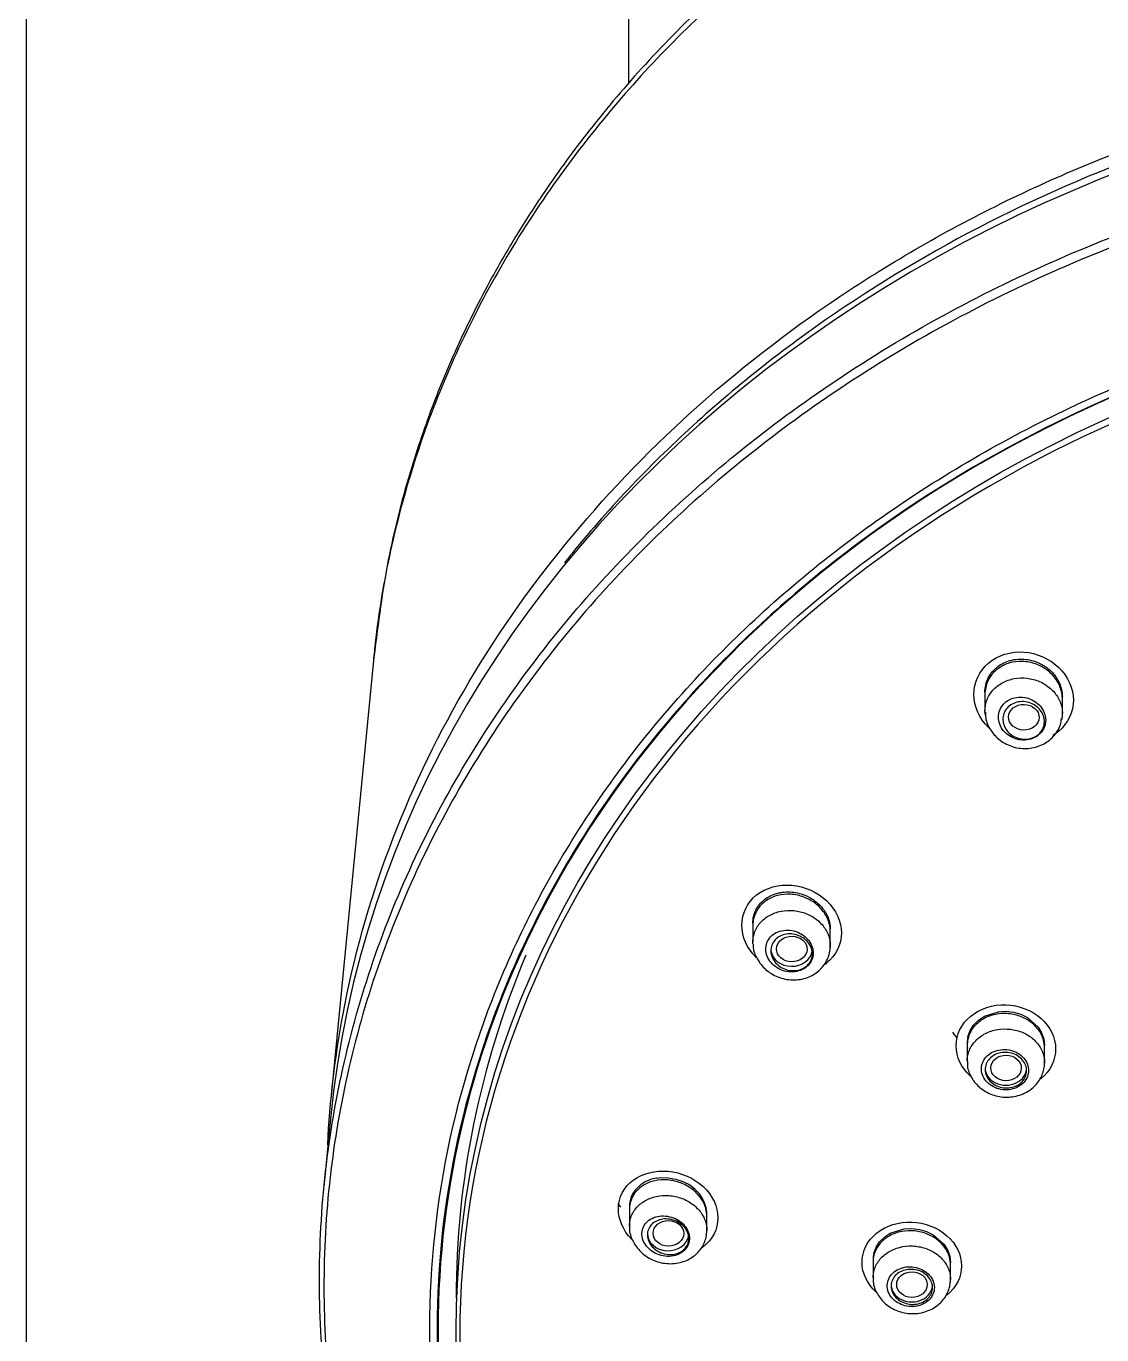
# Model space of a CAD drawing. Header units: millimetres. Extents: x -60 to 7633, y -2614 to 2146.
# Drawn here: x 2956.34 to 2995.25, y 1025.54 to 1072.89 of the extents above; entities that cross this region are included whole.
import ezdxf

# ---------------------------------------------------------------- set-up
doc = ezdxf.new("R2010")
doc.units = ezdxf.units.MM
doc.layers.get('0').update_dxf_attribs({"color": 250})

msp = doc.modelspace()

# ---------------------------------------------------------------- linework, layer by layer
at = {"linetype": 'Continuous'}
for p, q in [((2956.342, 1859.666), (2956.342, 873.965)), ((2978.142, 1070.812), (2978.142, 1859.666)), ((2968.953, 1050.3), (2968.902, 1049.966)), ((2968.9, 1049.938), (2967.368, 1034.067)), ((2991.023, 1048.851), (2991.023, 1048.125)), ((2993.823, 1048.028), (2993.823, 1048.634)), ((2982.629, 1040.462), (2982.629, 1039.752)), ((2985.429, 1039.622), (2985.429, 1040.218)), ((2990.791, 1036.93), (2991.003, 1037.072)), ((2991.003, 1037.072), (2991.508, 1037.234)), ((2991.508, 1037.234), (2991.781, 1037.248)), ((2991.781, 1037.248), (2992.054, 1037.216)), ((2992.054, 1037.216), (2992.316, 1037.139)), ((2992.316, 1037.139), (2992.558, 1037.02)), ((2992.558, 1037.02), (2992.944, 1036.678)), ((2990.407, 1036.327), (2990.487, 1036.55)), ((2990.487, 1036.55), (2990.616, 1036.753)), ((2990.616, 1036.753), (2990.791, 1036.93)), ((2992.944, 1036.678), (2993.073, 1036.467)), ((2990.38, 1036.104), (2990.38, 1036.035)), ((2993.073, 1036.467), (2993.153, 1036.24)), ((2993.153, 1036.24), (2993.18, 1036.005)), ((2990.38, 1036.012), (2990.38, 1035.446)), ((2993.18, 1035.393), (2993.18, 1036.004)), ((2967.353, 1033.36), (2967.115, 1030.895)), ((2978.401, 1030.81), (2978.577, 1030.975)), ((2979.16, 1031.214), (2979.294, 1031.23)), ((2979.294, 1031.23), (2979.564, 1031.227)), ((2979.564, 1031.227), (2979.836, 1031.179)), ((2979.836, 1031.179), (2980.096, 1031.089)), ((2980.096, 1031.089), (2980.221, 1031.029)), ((2978.224, 1030.509), (2978.271, 1030.616)), ((2978.271, 1030.616), (2978.401, 1030.81)), ((2977.739, 1030.289), (2977.846, 1030.157)), ((2978.163, 1030.171), (2978.163, 1029.471)), ((2980.963, 1029.323), (2980.963, 1029.913)), ((2987.213, 1028.907), (2987.388, 1029.08)), ((2987.388, 1029.08), (2987.6, 1029.219)), ((2987.6, 1029.219), (2988.104, 1029.376)), ((2988.104, 1029.376), (2988.377, 1029.389)), ((2988.377, 1029.389), (2988.65, 1029.356)), ((2988.65, 1029.356), (2988.912, 1029.28)), ((2988.912, 1029.28), (2989.154, 1029.162)), ((2989.154, 1029.162), (2989.54, 1028.823)), ((2987.004, 1028.488), (2987.084, 1028.708)), ((2987.084, 1028.708), (2987.213, 1028.907)), ((2989.54, 1028.823), (2989.67, 1028.614)), ((2989.67, 1028.614), (2989.75, 1028.39)), ((2986.977, 1028.262), (2986.977, 1028.198)), ((2986.977, 1028.176), (2986.977, 1027.608)), ((2989.75, 1028.39), (2989.777, 1028.157)), ((2989.777, 1027.547), (2989.777, 1028.157))]:
    msp.add_line(p, q, dxfattribs=at)
for centre, radius, start, end in [((2991.437, 1036.092), 1.056, 167.1341, 179.9388), ((2979.356, 1029.908), 1.321, 98.5352, 126.1471), ((2979.524, 1029.705), 1.496, 31.7677, 62.2346), ((2979.18, 1030.162), 1.018, 160.0282, 179.7737), ((2979.836, 1029.901), 1.127, 0.589, 31.642), ((2988.006, 1028.256), 1.029, 166.9723, 179.9207)]:
    msp.add_arc(centre, radius, start, end, dxfattribs=at)
for centre, major_axis, start_param, end_param in [((3016.595, 1030.007), (49.404, 0), 1.57086, 3.06067), ((3016.592, 1025.749), (-45.35, 0), 3.571695, 5.880205), ((3016.592, 1025.541), (-44.564, 0), 4.839189, 5.269806), ((3016.592, 1025.541), (-44.564, 0), 5.269806, 6.283185), ((3016.592, 1025.749), (-45.35, 0), 5.880205, 6.283185), ((2984.029, 1039.505), (0.75, 0), 3.246211, 6.160324), ((3016.592, 1026.865), (44.7, 0), 2.804134, 3.141593), ((2991.78, 1035.201), (-0.75, 0), 0, 3.141593), ((2979.563, 1029.214), (0.75, 0), 3.141593, 6.154889), ((2988.377, 1027.359), (-0.75, 0), 0, 3.141593), ((3016.592, 1025.749), (-45.35, 0), 0, 0.963986), ((3016.592, 1025.541), (-44.564, 0), 0, 0.079176)]:
    msp.add_ellipse(centre, major_axis=major_axis, ratio=0.838671, start_param=start_param, end_param=end_param, dxfattribs=at)
for centre, major_axis, ratio in [((3016.592, 1025.663), (44.7, 0), 0.838671), ((2992.43, 1047.888), (0.552, -0.014), 0.839811), ((2984.038, 1039.5), (0.554, -0.012), 0.834677), ((2991.786, 1035.198), (0.552, -0.007), 0.836504), ((2979.573, 1029.212), (0.555, -0.005), 0.831436), ((2988.383, 1027.358), (0.553, -0.003), 0.834682)]:
    msp.add_ellipse(centre, major_axis=major_axis, ratio=ratio, dxfattribs=at)
for points, knots in [([(3064.282, 1049.96), (3064.174, 1050.906), (3063.999, 1052.369), (3063.556, 1054.547), (3063.087, 1056.344), (3062.633, 1057.791), (3062.192, 1059.029), (3061.747, 1060.161), (3061.216, 1061.384), (3060.579, 1062.711), (3059.821, 1064.135), (3058.526, 1066.328), (3056.59, 1069.089), (3053.917, 1072.166), (3051.155, 1074.804), (3047.999, 1077.353), (3044.254, 1079.858), (3039.704, 1082.269), (3034.682, 1084.295), (3029.294, 1085.843), (3023.652, 1086.847), (3018.329, 1087.243), (3013.397, 1087.163), (3008.879, 1086.723), (3004.34, 1085.913), (3000.265, 1084.824), (2996.809, 1083.615), (2994.062, 1082.463), (2991.72, 1081.329), (2989.568, 1080.156), (2987.508, 1078.901), (2985.365, 1077.437), (2983.153, 1075.735), (2980.838, 1073.7), (2978.611, 1071.43), (2976.646, 1069.092), (2975.152, 1067.03), (2974.041, 1065.293), (2973.222, 1063.876), (2972.526, 1062.547), (2971.83, 1061.088), (2971.047, 1059.226), (2970.193, 1056.755), (2969.387, 1053.656), (2969.113, 1051.583), (2968.953, 1050.3)], [0, 0, 0, 0, 0.020973, 0.038586, 0.052831, 0.066188, 0.075327, 0.085108, 0.095961, 0.107891, 0.120899, 0.134989, 0.169201, 0.201057, 0.230401, 0.257298, 0.293376, 0.331292, 0.370737, 0.410854, 0.451416, 0.492391, 0.523593, 0.555589, 0.588416, 0.621588, 0.645856, 0.667488, 0.686432, 0.702956, 0.721676, 0.740152, 0.761236, 0.784922, 0.810783, 0.835012, 0.856686, 0.871268, 0.884417, 0.896137, 0.907607, 0.923702, 0.94494, 0.971297, 1, 1, 1, 1]), ([(2998.973, 1084.058), (2998.361, 1083.842), (2996.295, 1083.113), (2992.061, 1081.31), (2986.825, 1078.328), (2981.47, 1074.194), (2977.629, 1070.183), (2974.866, 1066.453), (2973.026, 1063.43), (2971.5, 1060.284), (2970.297, 1057.037), (2969.428, 1053.718), (2969.053, 1051.452), (2968.938, 1050.306), (2968.936, 1050.284)], [0, 0, 0, 0, 0.037693, 0.127343, 0.269213, 0.395335, 0.539366, 0.61591, 0.69243, 0.768935, 0.845459, 0.922004, 0.998523, 1, 1, 1, 1]), ([(2967.248, 1032.419), (2967.326, 1034.007), (2967.512, 1035.589), (2968.184, 1039.181), (2968.747, 1041.198), (2970.942, 1047.068), (2973.065, 1050.731), (2978.62, 1057.541), (2981.921, 1060.523), (2987.65, 1064.368), (2989.686, 1065.538), (2993.905, 1067.597), (2996.102, 1068.495), (2998.388, 1069.259)], [0, 0, 0, 0, 0.099135, 0.099135, 0.22783, 0.22783, 0.48522, 0.48522, 0.74261, 0.74261, 0.871305, 0.871305, 1, 1, 1, 1]), ([(3016.592, 1068.809), (3013.403, 1068.811), (3010.21, 1068.551), (3004.003, 1067.534), (3000.954, 1066.773), (2995.053, 1064.766), (2992.259, 1063.542), (2986.979, 1060.662), (2984.467, 1058.984), (2979.918, 1055.293), (2977.875, 1053.286), (2974.252, 1048.947), (2972.668, 1046.597), (2970.105, 1041.765), (2969.103, 1039.262), (2967.672, 1034.076), (2967.252, 1031.411), (2967.033, 1026.064), (2967.232, 1023.408), (2968.226, 1018.171), (2969.034, 1015.561), (2970.843, 1011.408), (2971.688, 1009.795), (2972.658, 1008.226)], [0, 0, 0, 0, 0.093763, 0.093763, 0.187525, 0.187525, 0.281288, 0.281288, 0.37505, 0.37505, 0.468813, 0.468813, 0.562575, 0.562575, 0.656338, 0.656338, 0.7501, 0.7501, 0.843863, 0.843863, 0.937625, 0.937625, 1, 1, 1, 1]), ([(2998.498, 1068.854), (2993.948, 1067.331), (2989.773, 1065.294), (2984.067, 1061.473), (2982.267, 1060.07), (2978.977, 1057.095), (2977.47, 1055.513), (2976.004, 1053.717), (2975.908, 1053.597), (2975.812, 1053.477)], [0, 0, 0, 0, 0.491272, 0.491272, 0.736908, 0.736908, 0.982544, 0.982544, 1, 1, 1, 1]), ([(2977.69, 1001.667), (2976.389, 1003.044), (2975.188, 1004.494), (2972.439, 1008.313), (2971.07, 1010.712), (2968.886, 1015.716), (2968.074, 1018.335), (2967.073, 1023.59), (2966.872, 1026.255), (2967.089, 1031.621), (2967.509, 1034.295), (2968.943, 1039.501), (2969.947, 1042.013), (2972.517, 1046.864), (2974.105, 1049.222), (2977.74, 1053.578), (2979.789, 1055.592), (2984.354, 1059.298), (2986.874, 1060.982), (2992.079, 1063.822), (2994.778, 1065.015), (2997.623, 1066.002)], [0, 0, 0, 0, 0.068757, 0.068757, 0.172637, 0.172637, 0.276517, 0.276517, 0.380397, 0.380397, 0.484277, 0.484277, 0.588157, 0.588157, 0.692037, 0.692037, 0.795917, 0.795917, 0.899797, 0.899797, 1, 1, 1, 1]), ([(3005.346, 988.702), (3002.658, 989.275), (3000.07, 990.044), (2995.085, 991.959), (2992.668, 993.119), (2988.155, 995.769), (2986.061, 997.252), (2982.195, 1000.531), (2980.421, 1002.338), (2977.333, 1006.135), (2976, 1008.138), (2973.763, 1012.356), (2972.867, 1014.568), (2971.58, 1019.029), (2971.176, 1021.3), (2970.862, 1025.923), (2970.957, 1028.245), (2971.634, 1032.797), (2972.215, 1035.044), (2973.878, 1039.478), (2974.939, 1041.604), (2977.49, 1045.66), (2978.992, 1047.605), (2982.409, 1051.251), (2984.291, 1052.92), (2988.388, 1055.961), (2990.627, 1057.343), (2995.344, 1059.733), (2997.804, 1060.737), (3002.923, 1062.37), (3005.602, 1063.001), (3009.689, 1063.632), (3011.064, 1063.79), (3013.822, 1064.001), (3015.222, 1064.053), (3016.592, 1064.053)], [0, 0, 0, 0, 0.0625, 0.0625, 0.125, 0.125, 0.1875, 0.1875, 0.25, 0.25, 0.3125, 0.3125, 0.375, 0.375, 0.4375, 0.4375, 0.5, 0.5, 0.5625, 0.5625, 0.625, 0.625, 0.6875, 0.6875, 0.75, 0.75, 0.8125, 0.8125, 0.875, 0.875, 0.9375, 0.9375, 0.96875, 0.96875, 1, 1, 1, 1]), ([(3016.592, 1063.798), (3011.072, 1063.799), (3005.746, 1062.982), (2995.475, 1059.741), (2990.651, 1057.302), (2984.526, 1052.771), (2982.651, 1051.113), (2979.244, 1047.49), (2977.745, 1045.556), (2975.2, 1041.522), (2974.142, 1039.409), (2972.48, 1034.997), (2971.899, 1032.762), (2971.219, 1028.233), (2971.122, 1025.923), (2971.429, 1021.321), (2971.828, 1019.061), (2973.104, 1014.621), (2973.993, 1012.42), (2976.217, 1008.22), (2977.541, 1006.226), (2980.611, 1002.447), (2982.376, 1000.648), (2986.221, 997.383), (2988.304, 995.907), (2992.795, 993.269), (2995.199, 992.115), (3000.159, 990.208), (3002.735, 989.443), (3005.41, 988.873)], [0, 0, 0, 0, 0.125, 0.125, 0.25, 0.25, 0.3125, 0.3125, 0.375, 0.375, 0.4375, 0.4375, 0.5, 0.5, 0.5625, 0.5625, 0.625, 0.625, 0.6875, 0.6875, 0.75, 0.75, 0.8125, 0.8125, 0.875, 0.875, 0.9375, 0.9375, 1, 1, 1, 1]), ([(2990.623, 1048.714), (2990.623, 1049.148), (2990.818, 1049.566), (2991.488, 1050.134), (2991.962, 1050.279), (2992.902, 1050.212), (2993.365, 1050.005), (2994.03, 1049.359), (2994.222, 1048.929), (2994.224, 1048.082), (2994.029, 1047.667), (2993.628, 1047.328), (2993.556, 1047.277), (2993.48, 1047.231)], [0, 0, 0, 0, 0.192365, 0.192365, 0.384731, 0.384731, 0.577096, 0.577096, 0.769461, 0.769461, 0.961826, 0.961826, 1, 1, 1, 1]), ([(2993.823, 1048.549), (2993.823, 1048.651), (2993.809, 1048.754), (2993.783, 1048.853), (2993.745, 1048.993), (2993.681, 1049.13), (2993.596, 1049.254), (2993.51, 1049.379), (2993.4, 1049.493), (2993.275, 1049.588), (2993.149, 1049.684), (2993.004, 1049.762), (2992.852, 1049.816), (2992.701, 1049.87), (2992.539, 1049.902), (2992.379, 1049.907), (2992.222, 1049.913), (2992.062, 1049.894), (2991.915, 1049.851), (2991.77, 1049.809), (2991.632, 1049.742), (2991.513, 1049.657), (2991.396, 1049.573), (2991.294, 1049.468), (2991.216, 1049.352), (2991.138, 1049.235), (2991.082, 1049.103), (2991.051, 1048.968), (2991.032, 1048.885), (2991.023, 1048.799), (2991.023, 1048.714)], [0, 0, 0, 0, 0.076703, 0.076703, 0.076703, 0.184379, 0.184379, 0.184379, 0.293256, 0.293256, 0.293256, 0.402853, 0.402853, 0.402853, 0.512213, 0.512213, 0.512213, 0.62027, 0.62027, 0.62027, 0.726508, 0.726508, 0.726508, 0.831434, 0.831434, 0.831434, 0.936329, 0.936329, 0.936329, 1, 1, 1, 1]), ([(2991.064, 1049.104), (2991.07, 1049.124), (2991.076, 1049.145), (2991.096, 1049.204), (2991.112, 1049.243), (2991.165, 1049.357), (2991.208, 1049.428), (2991.31, 1049.562), (2991.37, 1049.624), (2991.5, 1049.735), (2991.571, 1049.783), (2991.726, 1049.867), (2991.808, 1049.902), (2991.935, 1049.941), (2991.979, 1049.952), (2992.067, 1049.97), (2992.112, 1049.977), (2992.248, 1049.993), (2992.339, 1049.994), (2992.522, 1049.981), (2992.614, 1049.967), (2992.793, 1049.922), (2992.88, 1049.892), (2993.006, 1049.836), (2993.048, 1049.815), (2993.128, 1049.77), (2993.167, 1049.747), (2993.28, 1049.671), (2993.35, 1049.614), (2993.479, 1049.488), (2993.537, 1049.421), (2993.612, 1049.314), (2993.636, 1049.277), (2993.679, 1049.201), (2993.699, 1049.163), (2993.751, 1049.045), (2993.777, 1048.965), (2993.813, 1048.801), (2993.823, 1048.717), (2993.823, 1048.634), (2993.823, 1048.634), (2993.823, 1048.634)], [0, 0, 0, 0, 0.017292, 0.017292, 0.051174, 0.051174, 0.118937, 0.118937, 0.186701, 0.186701, 0.254464, 0.254464, 0.322228, 0.322228, 0.35611, 0.35611, 0.389991, 0.389991, 0.457755, 0.457755, 0.525518, 0.525518, 0.593282, 0.593282, 0.627163, 0.627163, 0.661045, 0.661045, 0.728809, 0.728809, 0.796572, 0.796572, 0.830454, 0.830454, 0.864336, 0.864336, 0.932099, 0.932099, 0.999863, 0.999863, 1, 1, 1, 1]), ([(2991.032, 1047.981), (2991.027, 1048.018), (2991.024, 1048.056), (2991.023, 1048.094), (2991.019, 1048.233), (2991.043, 1048.373), (2991.091, 1048.504), (2991.14, 1048.634), (2991.215, 1048.757), (2991.31, 1048.864), (2991.405, 1048.97), (2991.522, 1049.063), (2991.653, 1049.134), (2991.783, 1049.204), (2991.929, 1049.256), (2992.08, 1049.284), (2992.231, 1049.312), (2992.391, 1049.317), (2992.546, 1049.299), (2992.702, 1049.282), (2992.857, 1049.24), (2992.999, 1049.178), (2993.142, 1049.116), (2993.276, 1049.032), (2993.389, 1048.933), (2993.503, 1048.833), (2993.6, 1048.716), (2993.671, 1048.59), (2993.742, 1048.464), (2993.79, 1048.326), (2993.811, 1048.188), (2993.824, 1048.101), (2993.826, 1048.013), (2993.818, 1047.926)], [0, 0, 0, 0, 0.027531, 0.027531, 0.027531, 0.129017, 0.129017, 0.129017, 0.23, 0.23, 0.23, 0.330456, 0.330456, 0.330456, 0.430635, 0.430635, 0.430635, 0.530935, 0.530935, 0.530935, 0.631685, 0.631685, 0.631685, 0.732978, 0.732978, 0.732978, 0.834643, 0.834643, 0.834643, 0.936358, 0.936358, 0.936358, 1, 1, 1, 1]), ([(2991.023, 1048.795), (2991.023, 1048.796), (2991.023, 1048.796), (2991.023, 1048.797), (2991.023, 1048.881), (2991.032, 1048.964), (2991.054, 1049.065), (2991.059, 1049.084), (2991.064, 1049.104)], [0, 0, 0, 0, 0.004597, 0.004597, 0.004597, 0.804237, 0.804237, 1, 1, 1, 1]), ([(2991.186, 1047.487), (2991.172, 1047.499), (2991.158, 1047.512), (2990.816, 1047.845), (2990.623, 1048.279), (2990.623, 1048.714)], [0, 0, 0, 0, 0.039774, 0.039774, 1, 1, 1, 1]), ([(2993.218, 1047.722), (2993.225, 1047.809), (2993.216, 1047.899), (2993.191, 1047.985), (2993.167, 1048.07), (2993.125, 1048.154), (2993.071, 1048.229), (2993.016, 1048.306), (2992.947, 1048.375), (2992.868, 1048.432), (2992.789, 1048.489), (2992.699, 1048.536), (2992.605, 1048.567), (2992.511, 1048.598), (2992.411, 1048.615), (2992.313, 1048.616), (2992.216, 1048.618), (2992.12, 1048.603), (2992.03, 1048.575), (2991.943, 1048.547), (2991.861, 1048.504), (2991.791, 1048.451), (2991.721, 1048.398), (2991.662, 1048.333), (2991.617, 1048.262), (2991.572, 1048.19), (2991.54, 1048.11), (2991.524, 1048.028), (2991.508, 1047.944), (2991.507, 1047.856), (2991.521, 1047.771), (2991.536, 1047.684), (2991.568, 1047.597), (2991.613, 1047.518), (2991.659, 1047.437), (2991.72, 1047.361), (2991.792, 1047.298), (2991.865, 1047.234), (2991.95, 1047.18), (2992.041, 1047.14), (2992.131, 1047.101), (2992.229, 1047.075), (2992.327, 1047.065), (2992.423, 1047.055), (2992.522, 1047.061), (2992.615, 1047.081), (2992.706, 1047.1), (2992.794, 1047.135), (2992.871, 1047.181), (2992.947, 1047.227), (2993.014, 1047.285), (2993.068, 1047.352), (2993.122, 1047.419), (2993.163, 1047.495), (2993.188, 1047.574), (2993.203, 1047.622), (2993.213, 1047.672), (2993.218, 1047.722)], [0, 0, 0, 0, 0.054399, 0.054399, 0.054399, 0.108752, 0.108752, 0.108752, 0.163775, 0.163775, 0.163775, 0.219203, 0.219203, 0.219203, 0.274262, 0.274262, 0.274262, 0.328259, 0.328259, 0.328259, 0.381008, 0.381008, 0.381008, 0.432964, 0.432964, 0.432964, 0.48497, 0.48497, 0.48497, 0.537814, 0.537814, 0.537814, 0.591865, 0.591865, 0.591865, 0.646928, 0.646928, 0.646928, 0.702353, 0.702353, 0.702353, 0.757367, 0.757367, 0.757367, 0.811442, 0.811442, 0.811442, 0.864489, 0.864489, 0.864489, 0.91683, 0.91683, 0.91683, 0.969014, 0.969014, 0.969014, 1, 1, 1, 1]), ([(2993.173, 1047.73), (2993.173, 1047.655), (2993.159, 1047.579), (2993.131, 1047.509), (2993.104, 1047.439), (2993.062, 1047.373), (2993.01, 1047.317), (2992.958, 1047.261), (2992.894, 1047.213), (2992.823, 1047.176), (2992.753, 1047.14), (2992.674, 1047.115), (2992.594, 1047.102), (2992.513, 1047.089), (2992.428, 1047.089), (2992.346, 1047.101), (2992.263, 1047.113), (2992.18, 1047.138), (2992.105, 1047.174), (2992.029, 1047.211), (2991.958, 1047.259), (2991.898, 1047.316), (2991.838, 1047.373), (2991.787, 1047.44), (2991.749, 1047.511), (2991.712, 1047.582), (2991.687, 1047.66), (2991.678, 1047.738), (2991.668, 1047.815), (2991.673, 1047.894), (2991.693, 1047.968), (2991.712, 1048.042), (2991.745, 1048.113), (2991.791, 1048.175), (2991.836, 1048.236), (2991.894, 1048.291), (2991.959, 1048.334), (2992.024, 1048.377), (2992.099, 1048.409), (2992.177, 1048.429), (2992.255, 1048.449), (2992.339, 1048.457), (2992.422, 1048.452), (2992.505, 1048.448), (2992.589, 1048.43), (2992.667, 1048.401), (2992.747, 1048.371), (2992.822, 1048.329), (2992.888, 1048.278), (2992.954, 1048.227), (2993.013, 1048.165), (2993.058, 1048.098), (2993.103, 1048.03), (2993.136, 1047.955), (2993.155, 1047.878), (2993.167, 1047.83), (2993.173, 1047.779), (2993.173, 1047.73)], [0, 0, 0, 0, 0.05335, 0.05335, 0.05335, 0.106726, 0.106726, 0.106726, 0.159728, 0.159728, 0.159728, 0.212493, 0.212493, 0.212493, 0.26539, 0.26539, 0.26539, 0.318738, 0.318738, 0.318738, 0.372704, 0.372704, 0.372704, 0.427221, 0.427221, 0.427221, 0.481976, 0.481976, 0.481976, 0.5365, 0.5365, 0.5365, 0.590383, 0.590383, 0.590383, 0.643508, 0.643508, 0.643508, 0.696145, 0.696145, 0.696145, 0.748808, 0.748808, 0.748808, 0.801985, 0.801985, 0.801985, 0.855905, 0.855905, 0.855905, 0.91044, 0.91044, 0.91044, 0.965193, 0.965193, 0.965193, 1, 1, 1, 1]), ([(2991.047, 1048.066), (2991.044, 1047.993), (2991.038, 1047.778), (2991.217, 1047.398), (2991.56, 1047.025), (2992.043, 1046.784), (2992.591, 1046.725), (2993.11, 1046.865), (2993.518, 1047.172), (2993.756, 1047.531), (2993.78, 1047.761), (2993.788, 1047.845)], [0, 0, 0, 0, 0.051022, 0.172131, 0.297196, 0.426687, 0.559579, 0.694042, 0.813597, 0.941684, 1, 1, 1, 1]), ([(2982.229, 1040.366), (2982.229, 1040.791), (2982.427, 1041.192), (2983.098, 1041.722), (2983.569, 1041.849), (2984.505, 1041.765), (2984.967, 1041.559), (2985.635, 1040.92), (2985.829, 1040.496), (2985.829, 1039.668), (2985.633, 1039.266), (2985.252, 1038.96), (2985.205, 1038.926), (2985.155, 1038.895)], [0, 0, 0, 0, 0.194783, 0.194783, 0.389567, 0.389567, 0.58435, 0.58435, 0.779133, 0.779133, 0.973917, 0.973917, 1, 1, 1, 1]), ([(2982.629, 1040.439), (2982.629, 1040.521), (2982.638, 1040.602), (2982.665, 1040.72), (2982.676, 1040.758), (2982.703, 1040.835), (2982.719, 1040.873), (2982.772, 1040.982), (2982.816, 1041.05), (2982.919, 1041.177), (2982.979, 1041.236), (2983.109, 1041.339), (2983.18, 1041.384), (2983.335, 1041.461), (2983.416, 1041.492), (2983.543, 1041.527), (2983.586, 1041.537), (2983.674, 1041.552), (2983.719, 1041.558), (2983.854, 1041.57), (2983.944, 1041.569), (2984.127, 1041.553), (2984.219, 1041.537), (2984.397, 1041.49), (2984.483, 1041.46), (2984.61, 1041.403), (2984.651, 1041.382), (2984.732, 1041.338), (2984.77, 1041.314), (2984.883, 1041.238), (2984.954, 1041.182), (2985.084, 1041.057), (2985.141, 1040.991), (2985.217, 1040.885), (2985.241, 1040.849), (2985.284, 1040.775), (2985.304, 1040.736), (2985.357, 1040.621), (2985.384, 1040.542), (2985.42, 1040.381), (2985.429, 1040.299), (2985.429, 1040.218), (2985.429, 1040.218), (2985.429, 1040.218)], [0, 0, 0, 0, 0.06249, 0.06249, 0.093737, 0.093737, 0.124983, 0.124983, 0.187476, 0.187476, 0.249969, 0.249969, 0.312462, 0.312462, 0.374955, 0.374955, 0.406201, 0.406201, 0.437448, 0.437448, 0.499941, 0.499941, 0.562433, 0.562433, 0.624926, 0.624926, 0.656173, 0.656173, 0.687419, 0.687419, 0.749912, 0.749912, 0.812405, 0.812405, 0.843651, 0.843651, 0.874898, 0.874898, 0.937391, 0.937391, 0.999884, 0.999884, 1, 1, 1, 1]), ([(2985.429, 1040.134), (2985.429, 1040.232), (2985.416, 1040.332), (2985.389, 1040.429), (2985.352, 1040.565), (2985.289, 1040.698), (2985.205, 1040.819), (2985.12, 1040.942), (2985.012, 1041.054), (2984.888, 1041.148), (2984.764, 1041.244), (2984.621, 1041.323), (2984.471, 1041.379), (2984.32, 1041.435), (2984.159, 1041.47), (2984, 1041.481), (2983.841, 1041.491), (2983.68, 1041.478), (2983.531, 1041.44), (2983.384, 1041.403), (2983.243, 1041.342), (2983.123, 1041.261), (2983.004, 1041.182), (2982.9, 1041.082), (2982.821, 1040.969), (2982.743, 1040.857), (2982.687, 1040.731), (2982.656, 1040.599), (2982.638, 1040.52), (2982.629, 1040.438), (2982.629, 1040.356)], [0, 0, 0, 0, 0.07599, 0.07599, 0.07599, 0.182461, 0.182461, 0.182461, 0.290102, 0.290102, 0.290102, 0.398955, 0.398955, 0.398955, 0.508562, 0.508562, 0.508562, 0.617985, 0.617985, 0.617985, 0.726149, 0.726149, 0.726149, 0.832497, 0.832497, 0.832497, 0.937484, 0.937484, 0.937484, 1, 1, 1, 1]), ([(2982.631, 1039.688), (2982.631, 1039.689), (2982.631, 1039.69), (2982.631, 1039.69), (2982.623, 1039.827), (2982.642, 1039.965), (2982.686, 1040.093), (2982.73, 1040.221), (2982.801, 1040.343), (2982.892, 1040.449), (2982.983, 1040.554), (2983.097, 1040.646), (2983.224, 1040.717), (2983.352, 1040.788), (2983.496, 1040.841), (2983.646, 1040.87), (2983.796, 1040.9), (2983.956, 1040.907), (2984.111, 1040.892), (2984.268, 1040.876), (2984.425, 1040.837), (2984.57, 1040.778), (2984.715, 1040.719), (2984.851, 1040.637), (2984.968, 1040.54), (2985.085, 1040.444), (2985.185, 1040.329), (2985.26, 1040.206), (2985.335, 1040.083), (2985.387, 1039.948), (2985.412, 1039.812), (2985.427, 1039.727), (2985.432, 1039.641), (2985.427, 1039.555)], [0, 0, 0, 0, 0.0006, 0.0006, 0.0006, 0.104461, 0.104461, 0.104461, 0.207775, 0.207775, 0.207775, 0.310786, 0.310786, 0.310786, 0.413901, 0.413901, 0.413901, 0.517468, 0.517468, 0.517468, 0.621594, 0.621594, 0.621594, 0.726116, 0.726116, 0.726116, 0.830708, 0.830708, 0.830708, 0.935048, 0.935048, 0.935048, 1, 1, 1, 1]), ([(2984.808, 1039.319), (2984.813, 1039.403), (2984.801, 1039.49), (2984.774, 1039.572), (2984.748, 1039.655), (2984.705, 1039.735), (2984.65, 1039.808), (2984.594, 1039.881), (2984.524, 1039.947), (2984.446, 1040.002), (2984.366, 1040.058), (2984.276, 1040.103), (2984.182, 1040.134), (2984.087, 1040.165), (2983.987, 1040.183), (2983.889, 1040.185), (2983.791, 1040.187), (2983.693, 1040.174), (2983.603, 1040.147), (2983.515, 1040.12), (2983.432, 1040.078), (2983.361, 1040.025), (2983.293, 1039.974), (2983.234, 1039.91), (2983.19, 1039.839), (2983.147, 1039.769), (2983.118, 1039.691), (2983.104, 1039.61), (2983.09, 1039.53), (2983.092, 1039.445), (2983.109, 1039.363), (2983.126, 1039.279), (2983.159, 1039.196), (2983.205, 1039.12), (2983.252, 1039.042), (2983.315, 1038.969), (2983.386, 1038.908), (2983.46, 1038.845), (2983.545, 1038.792), (2983.635, 1038.753), (2983.726, 1038.713), (2983.825, 1038.687), (2983.924, 1038.676), (2984.021, 1038.666), (2984.121, 1038.67), (2984.215, 1038.689), (2984.307, 1038.708), (2984.395, 1038.742), (2984.473, 1038.788), (2984.548, 1038.832), (2984.615, 1038.89), (2984.668, 1038.956), (2984.72, 1039.022), (2984.759, 1039.096), (2984.782, 1039.175), (2984.796, 1039.222), (2984.805, 1039.27), (2984.808, 1039.319)], [0, 0, 0, 0, 0.053452, 0.053452, 0.053452, 0.106855, 0.106855, 0.106855, 0.160997, 0.160997, 0.160997, 0.216039, 0.216039, 0.216039, 0.271468, 0.271468, 0.271468, 0.326507, 0.326507, 0.326507, 0.380474, 0.380474, 0.380474, 0.433195, 0.433195, 0.433195, 0.485141, 0.485141, 0.485141, 0.53716, 0.53716, 0.53716, 0.590032, 0.590032, 0.590032, 0.644113, 0.644113, 0.644113, 0.699194, 0.699194, 0.699194, 0.754618, 0.754618, 0.754618, 0.809613, 0.809613, 0.809613, 0.863662, 0.863662, 0.863662, 0.916687, 0.916687, 0.916687, 0.969016, 0.969016, 0.969016, 1, 1, 1, 1]), ([(2984.779, 1039.326), (2984.779, 1039.253), (2984.765, 1039.18), (2984.738, 1039.113), (2984.71, 1039.046), (2984.669, 1038.983), (2984.618, 1038.929), (2984.566, 1038.875), (2984.503, 1038.829), (2984.433, 1038.795), (2984.363, 1038.761), (2984.285, 1038.737), (2984.204, 1038.726), (2984.123, 1038.715), (2984.038, 1038.716), (2983.955, 1038.729), (2983.871, 1038.743), (2983.788, 1038.769), (2983.712, 1038.806), (2983.635, 1038.843), (2983.564, 1038.893), (2983.503, 1038.95), (2983.443, 1039.007), (2983.392, 1039.074), (2983.354, 1039.145), (2983.317, 1039.215), (2983.293, 1039.292), (2983.284, 1039.368), (2983.274, 1039.442), (2983.28, 1039.519), (2983.299, 1039.59), (2983.318, 1039.661), (2983.351, 1039.728), (2983.396, 1039.787), (2983.44, 1039.845), (2983.497, 1039.897), (2983.562, 1039.937), (2983.626, 1039.978), (2983.701, 1040.008), (2983.778, 1040.026), (2983.857, 1040.044), (2983.941, 1040.051), (2984.024, 1040.045), (2984.108, 1040.039), (2984.193, 1040.02), (2984.272, 1039.99), (2984.352, 1039.959), (2984.429, 1039.917), (2984.495, 1039.865), (2984.562, 1039.814), (2984.62, 1039.752), (2984.665, 1039.685), (2984.71, 1039.618), (2984.743, 1039.544), (2984.762, 1039.469), (2984.773, 1039.422), (2984.779, 1039.374), (2984.779, 1039.326)], [0, 0, 0, 0, 0.052902, 0.052902, 0.052902, 0.105815, 0.105815, 0.105815, 0.158579, 0.158579, 0.158579, 0.211485, 0.211485, 0.211485, 0.26485, 0.26485, 0.26485, 0.318834, 0.318834, 0.318834, 0.373364, 0.373364, 0.373364, 0.428118, 0.428118, 0.428118, 0.482628, 0.482628, 0.482628, 0.536488, 0.536488, 0.536488, 0.589593, 0.589593, 0.589593, 0.642222, 0.642222, 0.642222, 0.694894, 0.694894, 0.694894, 0.748091, 0.748091, 0.748091, 0.802032, 0.802032, 0.802032, 0.856581, 0.856581, 0.856581, 0.911332, 0.911332, 0.911332, 0.965822, 0.965822, 0.965822, 1, 1, 1, 1]), ([(2982.645, 1039.682), (2982.642, 1039.649), (2982.627, 1039.474), (2982.771, 1039.127), (2983.073, 1038.739), (2983.529, 1038.46), (2984.069, 1038.349), (2984.6, 1038.436), (2985.032, 1038.693), (2985.328, 1039.066), (2985.431, 1039.436), (2985.428, 1039.635), (2985.427, 1039.691)], [0, 0, 0, 0, 0.022086, 0.133533, 0.248975, 0.369978, 0.495634, 0.623972, 0.737404, 0.846707, 0.962648, 1, 1, 1, 1]), ([(2989.98, 1035.999), (2989.98, 1036.407), (2990.176, 1036.801), (2990.841, 1037.348), (2991.311, 1037.498), (2992.25, 1037.467), (2992.716, 1037.288), (2993.388, 1036.692), (2993.58, 1036.287), (2993.58, 1035.482), (2993.385, 1035.085), (2993.045, 1034.804), (2993.036, 1034.796), (2993.027, 1034.789)], [0, 0, 0, 0, 0.198962, 0.198962, 0.397925, 0.397925, 0.596887, 0.596887, 0.79585, 0.79585, 0.994812, 0.994812, 1, 1, 1, 1]), ([(2993.18, 1035.921), (2993.18, 1036.015), (2993.167, 1036.109), (2993.142, 1036.2), (2993.106, 1036.332), (2993.043, 1036.46), (2992.959, 1036.576), (2992.874, 1036.691), (2992.766, 1036.797), (2992.643, 1036.883), (2992.519, 1036.97), (2992.377, 1037.04), (2992.228, 1037.088), (2992.08, 1037.136), (2991.92, 1037.163), (2991.763, 1037.166), (2991.606, 1037.17), (2991.447, 1037.15), (2991.299, 1037.109), (2991.152, 1037.068), (2991.012, 1037.004), (2990.891, 1036.922), (2990.77, 1036.841), (2990.664, 1036.74), (2990.583, 1036.628), (2990.502, 1036.516), (2990.443, 1036.39), (2990.411, 1036.259), (2990.39, 1036.178), (2990.38, 1036.095), (2990.38, 1036.012)], [0, 0, 0, 0, 0.074326, 0.074326, 0.074326, 0.181578, 0.181578, 0.181578, 0.289045, 0.289045, 0.289045, 0.396714, 0.396714, 0.396714, 0.504487, 0.504487, 0.504487, 0.612204, 0.612204, 0.612204, 0.719714, 0.719714, 0.719714, 0.826955, 0.826955, 0.826955, 0.933997, 0.933997, 0.933997, 1, 1, 1, 1]), ([(2990.38, 1035.446), (2990.38, 1035.547), (2990.395, 1035.648), (2990.425, 1035.744), (2990.464, 1035.872), (2990.53, 1035.996), (2990.618, 1036.105), (2990.705, 1036.214), (2990.816, 1036.311), (2990.941, 1036.388), (2991.066, 1036.465), (2991.21, 1036.525), (2991.359, 1036.562), (2991.508, 1036.599), (2991.668, 1036.615), (2991.824, 1036.607), (2991.981, 1036.6), (2992.139, 1036.57), (2992.285, 1036.519), (2992.431, 1036.468), (2992.57, 1036.395), (2992.689, 1036.306), (2992.808, 1036.218), (2992.912, 1036.11), (2992.99, 1035.994), (2993.069, 1035.877), (2993.126, 1035.748), (2993.155, 1035.616), (2993.174, 1035.534), (2993.182, 1035.45), (2993.18, 1035.366)], [0, 0, 0, 0, 0.080333, 0.080333, 0.080333, 0.186925, 0.186925, 0.186925, 0.293464, 0.293464, 0.293464, 0.400014, 0.400014, 0.400014, 0.506631, 0.506631, 0.506631, 0.613342, 0.613342, 0.613342, 0.720126, 0.720126, 0.720126, 0.826933, 0.826933, 0.826933, 0.933705, 0.933705, 0.933705, 1, 1, 1, 1]), ([(2990.022, 1036.27), (2990.002, 1036.294), (2989.983, 1036.319), (2989.929, 1036.391), (2989.897, 1036.439), (2989.867, 1036.488)], [0, 0, 0, 0, 0.349825, 0.349825, 1, 1, 1, 1]), ([(2992.6, 1035.092), (2992.602, 1035.174), (2992.588, 1035.258), (2992.558, 1035.336), (2992.529, 1035.414), (2992.483, 1035.49), (2992.425, 1035.557), (2992.367, 1035.623), (2992.295, 1035.683), (2992.215, 1035.73), (2992.135, 1035.778), (2992.045, 1035.814), (2991.952, 1035.837), (2991.859, 1035.86), (2991.761, 1035.869), (2991.665, 1035.865), (2991.57, 1035.86), (2991.475, 1035.841), (2991.388, 1035.809), (2991.302, 1035.778), (2991.221, 1035.732), (2991.153, 1035.678), (2991.084, 1035.623), (2991.027, 1035.557), (2990.985, 1035.485), (2990.942, 1035.414), (2990.914, 1035.335), (2990.903, 1035.254), (2990.891, 1035.174), (2990.895, 1035.09), (2990.915, 1035.01), (2990.935, 1034.93), (2990.971, 1034.851), (2991.021, 1034.78), (2991.07, 1034.708), (2991.135, 1034.643), (2991.209, 1034.589), (2991.283, 1034.534), (2991.368, 1034.49), (2991.458, 1034.459), (2991.548, 1034.428), (2991.645, 1034.41), (2991.741, 1034.406), (2991.837, 1034.402), (2991.934, 1034.413), (2992.025, 1034.437), (2992.115, 1034.46), (2992.201, 1034.498), (2992.276, 1034.546), (2992.351, 1034.594), (2992.417, 1034.654), (2992.468, 1034.722), (2992.519, 1034.789), (2992.557, 1034.865), (2992.578, 1034.943), (2992.592, 1034.992), (2992.599, 1035.042), (2992.6, 1035.092)], [0, 0, 0, 0, 0.053681, 0.053681, 0.053681, 0.107351, 0.107351, 0.107351, 0.161172, 0.161172, 0.161172, 0.215158, 0.215158, 0.215158, 0.269191, 0.269191, 0.269191, 0.323125, 0.323125, 0.323125, 0.376851, 0.376851, 0.376851, 0.430351, 0.430351, 0.430351, 0.48372, 0.48372, 0.48372, 0.537111, 0.537111, 0.537111, 0.590668, 0.590668, 0.590668, 0.644454, 0.644454, 0.644454, 0.698427, 0.698427, 0.698427, 0.752461, 0.752461, 0.752461, 0.806413, 0.806413, 0.806413, 0.86018, 0.86018, 0.86018, 0.913742, 0.913742, 0.913742, 0.967162, 0.967162, 0.967162, 1, 1, 1, 1]), ([(2992.53, 1035.095), (2992.53, 1035.023), (2992.516, 1034.951), (2992.488, 1034.884), (2992.46, 1034.817), (2992.418, 1034.754), (2992.366, 1034.7), (2992.314, 1034.645), (2992.25, 1034.598), (2992.179, 1034.562), (2992.108, 1034.526), (2992.028, 1034.5), (2991.947, 1034.487), (2991.865, 1034.473), (2991.779, 1034.472), (2991.696, 1034.483), (2991.612, 1034.493), (2991.529, 1034.516), (2991.454, 1034.55), (2991.378, 1034.584), (2991.307, 1034.629), (2991.248, 1034.682), (2991.189, 1034.735), (2991.139, 1034.797), (2991.103, 1034.864), (2991.067, 1034.93), (2991.043, 1035.002), (2991.034, 1035.074), (2991.025, 1035.146), (2991.031, 1035.22), (2991.05, 1035.289), (2991.069, 1035.359), (2991.103, 1035.426), (2991.148, 1035.485), (2991.193, 1035.544), (2991.251, 1035.597), (2991.317, 1035.639), (2991.383, 1035.681), (2991.458, 1035.714), (2991.538, 1035.734), (2991.617, 1035.755), (2991.702, 1035.764), (2991.786, 1035.761), (2991.87, 1035.758), (2991.955, 1035.742), (2992.034, 1035.715), (2992.113, 1035.688), (2992.188, 1035.65), (2992.253, 1035.602), (2992.319, 1035.555), (2992.376, 1035.497), (2992.42, 1035.434), (2992.463, 1035.371), (2992.496, 1035.302), (2992.513, 1035.231), (2992.524, 1035.186), (2992.53, 1035.14), (2992.53, 1035.095)], [0, 0, 0, 0, 0.053561, 0.053561, 0.053561, 0.107124, 0.107124, 0.107124, 0.160659, 0.160659, 0.160659, 0.214222, 0.214222, 0.214222, 0.267872, 0.267872, 0.267872, 0.321635, 0.321635, 0.321635, 0.375489, 0.375489, 0.375489, 0.429372, 0.429372, 0.429372, 0.483206, 0.483206, 0.483206, 0.536928, 0.536928, 0.536928, 0.590528, 0.590528, 0.590528, 0.644052, 0.644052, 0.644052, 0.697584, 0.697584, 0.697584, 0.751203, 0.751203, 0.751203, 0.804946, 0.804946, 0.804946, 0.858792, 0.858792, 0.858792, 0.912676, 0.912676, 0.912676, 0.966519, 0.966519, 0.966519, 1, 1, 1, 1]), ([(2990.398, 1035.445), (2990.392, 1035.402), (2990.367, 1035.221), (2990.503, 1034.869), (2990.791, 1034.492), (2991.227, 1034.223), (2991.75, 1034.11), (2992.297, 1034.184), (2992.758, 1034.442), (2993.065, 1034.821), (2993.175, 1035.175), (2993.179, 1035.363), (2993.18, 1035.418)], [0, 0, 0, 0, 0.028928, 0.140177, 0.252105, 0.368587, 0.490273, 0.615989, 0.743976, 0.854816, 0.963361, 1, 1, 1, 1]), ([(2977.763, 1030.098), (2977.763, 1030.508), (2977.962, 1030.889), (2978.629, 1031.386), (2979.097, 1031.503), (2980.031, 1031.417), (2980.494, 1031.217), (2981.169, 1030.591), (2981.363, 1030.177), (2981.363, 1029.371), (2981.166, 1028.983), (2980.816, 1028.714), (2980.801, 1028.703), (2980.786, 1028.693)], [0, 0, 0, 0, 0.198269, 0.198269, 0.396538, 0.396538, 0.594807, 0.594807, 0.793076, 0.793076, 0.991345, 0.991345, 1, 1, 1, 1]), ([(2980.963, 1029.83), (2980.963, 1029.923), (2980.95, 1030.017), (2980.925, 1030.109), (2980.889, 1030.241), (2980.827, 1030.371), (2980.744, 1030.489), (2980.661, 1030.607), (2980.554, 1030.717), (2980.432, 1030.809), (2980.31, 1030.903), (2980.169, 1030.981), (2980.021, 1031.037), (2979.872, 1031.094), (2979.712, 1031.131), (2979.555, 1031.145), (2979.396, 1031.159), (2979.235, 1031.149), (2979.086, 1031.117), (2978.936, 1031.085), (2978.794, 1031.03), (2978.671, 1030.955), (2978.549, 1030.881), (2978.443, 1030.786), (2978.362, 1030.678), (2978.281, 1030.571), (2978.223, 1030.449), (2978.192, 1030.321), (2978.173, 1030.243), (2978.163, 1030.163), (2978.163, 1030.082)], [0, 0, 0, 0, 0.0739633, 0.0739633, 0.0739633, 0.179649, 0.179649, 0.179649, 0.2860642, 0.2860642, 0.2860642, 0.3936325, 0.3936325, 0.3936325, 0.5024237, 0.5024237, 0.5024237, 0.6120152, 0.6120152, 0.6120152, 0.7214931, 0.7214931, 0.7214931, 0.8297729, 0.8297729, 0.8297729, 0.9362442, 0.9362442, 0.9362442, 1, 1, 1, 1]), ([(2978.163, 1029.474), (2978.163, 1029.573), (2978.178, 1029.671), (2978.207, 1029.764), (2978.245, 1029.89), (2978.311, 1030.011), (2978.397, 1030.116), (2978.483, 1030.221), (2978.593, 1030.314), (2978.717, 1030.387), (2978.841, 1030.46), (2978.983, 1030.515), (2979.132, 1030.547), (2979.281, 1030.58), (2979.44, 1030.591), (2979.597, 1030.58), (2979.754, 1030.568), (2979.913, 1030.533), (2980.06, 1030.478), (2980.207, 1030.423), (2980.347, 1030.346), (2980.467, 1030.253), (2980.587, 1030.161), (2980.692, 1030.051), (2980.771, 1029.932), (2980.85, 1029.813), (2980.907, 1029.682), (2980.937, 1029.55), (2980.956, 1029.467), (2980.965, 1029.383), (2980.963, 1029.3)], [0, 0, 0, 0, 0.078636, 0.078636, 0.078636, 0.184635, 0.184635, 0.184635, 0.290712, 0.290712, 0.290712, 0.397234, 0.397234, 0.397234, 0.504335, 0.504335, 0.504335, 0.611862, 0.611862, 0.611862, 0.719485, 0.719485, 0.719485, 0.826868, 0.826868, 0.826868, 0.933807, 0.933807, 0.933807, 1, 1, 1, 1]), ([(2978.172, 1029.474), (2978.169, 1029.455), (2978.141, 1029.3), (2978.253, 1028.965), (2978.508, 1028.569), (2978.926, 1028.259), (2979.446, 1028.096), (2979.984, 1028.12), (2980.448, 1028.322), (2980.779, 1028.646), (2980.944, 1029.018), (2980.958, 1029.239), (2980.963, 1029.34)], [0, 0, 0, 0, 0.01298, 0.121593, 0.232933, 0.350696, 0.47473, 0.602953, 0.718028, 0.827542, 0.93352, 1, 1, 1, 1]), ([(2980.334, 1029.024), (2980.335, 1029.105), (2980.321, 1029.188), (2980.291, 1029.267), (2980.262, 1029.346), (2980.217, 1029.422), (2980.16, 1029.491), (2980.103, 1029.56), (2980.032, 1029.623), (2979.953, 1029.674), (2979.873, 1029.726), (2979.783, 1029.769), (2979.69, 1029.797), (2979.596, 1029.826), (2979.496, 1029.842), (2979.398, 1029.844), (2979.301, 1029.845), (2979.203, 1029.832), (2979.113, 1029.805), (2979.025, 1029.778), (2978.941, 1029.737), (2978.871, 1029.685), (2978.803, 1029.634), (2978.744, 1029.571), (2978.702, 1029.501), (2978.661, 1029.432), (2978.633, 1029.355), (2978.622, 1029.275), (2978.611, 1029.197), (2978.616, 1029.115), (2978.636, 1029.035), (2978.656, 1028.956), (2978.692, 1028.876), (2978.74, 1028.804), (2978.789, 1028.73), (2978.852, 1028.662), (2978.924, 1028.604), (2978.998, 1028.545), (2979.083, 1028.495), (2979.173, 1028.458), (2979.264, 1028.42), (2979.363, 1028.395), (2979.461, 1028.385), (2979.559, 1028.375), (2979.659, 1028.38), (2979.752, 1028.399), (2979.845, 1028.417), (2979.933, 1028.451), (2980.01, 1028.496), (2980.086, 1028.541), (2980.153, 1028.598), (2980.204, 1028.664), (2980.255, 1028.729), (2980.292, 1028.803), (2980.313, 1028.88), (2980.326, 1028.927), (2980.333, 1028.975), (2980.334, 1029.024)], [0, 0, 0, 0, 0.052662, 0.052662, 0.052662, 0.105288, 0.105288, 0.105288, 0.158468, 0.158468, 0.158468, 0.212655, 0.212655, 0.212655, 0.267727, 0.267727, 0.267727, 0.323157, 0.323157, 0.323157, 0.378163, 0.378163, 0.378163, 0.432078, 0.432078, 0.432078, 0.484754, 0.484754, 0.484754, 0.536686, 0.536686, 0.536686, 0.588728, 0.588728, 0.588728, 0.641647, 0.641647, 0.641647, 0.695778, 0.695778, 0.695778, 0.750889, 0.750889, 0.750889, 0.80631, 0.80631, 0.80631, 0.861275, 0.861275, 0.861275, 0.91528, 0.91528, 0.91528, 0.968268, 0.968268, 0.968268, 1, 1, 1, 1]), ([(2980.313, 1029.028), (2980.313, 1028.957), (2980.299, 1028.886), (2980.271, 1028.821), (2980.244, 1028.757), (2980.203, 1028.696), (2980.152, 1028.645), (2980.101, 1028.593), (2980.037, 1028.55), (2979.968, 1028.517), (2979.897, 1028.485), (2979.819, 1028.463), (2979.738, 1028.453), (2979.656, 1028.443), (2979.57, 1028.446), (2979.486, 1028.46), (2979.402, 1028.475), (2979.318, 1028.502), (2979.242, 1028.54), (2979.165, 1028.578), (2979.093, 1028.627), (2979.033, 1028.684), (2978.973, 1028.741), (2978.922, 1028.806), (2978.886, 1028.876), (2978.849, 1028.944), (2978.826, 1029.018), (2978.817, 1029.09), (2978.808, 1029.162), (2978.814, 1029.235), (2978.833, 1029.303), (2978.852, 1029.37), (2978.885, 1029.434), (2978.929, 1029.489), (2978.973, 1029.545), (2979.029, 1029.594), (2979.094, 1029.632), (2979.159, 1029.671), (2979.233, 1029.699), (2979.311, 1029.716), (2979.391, 1029.733), (2979.476, 1029.738), (2979.559, 1029.731), (2979.644, 1029.724), (2979.73, 1029.705), (2979.81, 1029.674), (2979.89, 1029.643), (2979.967, 1029.6), (2980.033, 1029.549), (2980.1, 1029.498), (2980.157, 1029.437), (2980.202, 1029.372), (2980.246, 1029.307), (2980.278, 1029.235), (2980.296, 1029.163), (2980.307, 1029.118), (2980.313, 1029.073), (2980.313, 1029.028)], [0, 0, 0, 0, 0.052803, 0.052803, 0.052803, 0.105599, 0.105599, 0.105599, 0.158518, 0.158518, 0.158518, 0.211908, 0.211908, 0.211908, 0.265919, 0.265919, 0.265919, 0.320466, 0.320466, 0.320466, 0.375219, 0.375219, 0.375219, 0.429707, 0.429707, 0.429707, 0.483532, 0.483532, 0.483532, 0.536608, 0.536608, 0.536608, 0.589227, 0.589227, 0.589227, 0.641912, 0.641912, 0.641912, 0.695139, 0.695139, 0.695139, 0.749112, 0.749112, 0.749112, 0.803678, 0.803678, 0.803678, 0.858427, 0.858427, 0.858427, 0.912896, 0.912896, 0.912896, 0.966783, 0.966783, 0.966783, 1, 1, 1, 1]), ([(2986.577, 1028.166), (2986.577, 1028.568), (2986.773, 1028.954), (2987.438, 1029.49), (2987.907, 1029.636), (2988.846, 1029.601), (2989.312, 1029.424), (2989.985, 1028.834), (2990.177, 1028.433), (2990.177, 1027.638), (2989.982, 1027.247), (2989.648, 1026.977), (2989.647, 1026.975), (2989.645, 1026.974)], [0, 0, 0, 0, 0.199819, 0.199819, 0.399637, 0.399637, 0.599456, 0.599456, 0.799274, 0.799274, 0.999093, 0.999093, 1, 1, 1, 1]), ([(2989.777, 1028.074), (2989.777, 1028.166), (2989.764, 1028.259), (2989.739, 1028.348), (2989.703, 1028.478), (2989.641, 1028.605), (2989.556, 1028.719), (2989.472, 1028.834), (2989.364, 1028.938), (2989.241, 1029.024), (2989.118, 1029.11), (2988.976, 1029.18), (2988.828, 1029.228), (2988.679, 1029.276), (2988.52, 1029.303), (2988.363, 1029.307), (2988.206, 1029.312), (2988.047, 1029.293), (2987.899, 1029.254), (2987.752, 1029.214), (2987.611, 1029.152), (2987.49, 1029.072), (2987.368, 1028.993), (2987.263, 1028.894), (2987.181, 1028.784), (2987.1, 1028.674), (2987.04, 1028.55), (2987.007, 1028.421), (2986.987, 1028.341), (2986.977, 1028.259), (2986.977, 1028.176)], [0, 0, 0, 0, 0.074053, 0.074053, 0.074053, 0.181156, 0.181156, 0.181156, 0.288401, 0.288401, 0.288401, 0.39586, 0.39586, 0.39586, 0.503524, 0.503524, 0.503524, 0.611296, 0.611296, 0.611296, 0.719019, 0.719019, 0.719019, 0.82654, 0.82654, 0.82654, 0.933791, 0.933791, 0.933791, 1, 1, 1, 1]), ([(2986.977, 1027.608), (2986.977, 1027.703), (2986.99, 1027.797), (2987.017, 1027.887), (2987.054, 1028.015), (2987.118, 1028.138), (2987.203, 1028.247), (2987.289, 1028.355), (2987.398, 1028.452), (2987.522, 1028.53), (2987.646, 1028.608), (2987.788, 1028.668), (2987.937, 1028.707), (2988.085, 1028.745), (2988.245, 1028.762), (2988.401, 1028.756), (2988.558, 1028.75), (2988.717, 1028.722), (2988.864, 1028.673), (2989.011, 1028.623), (2989.15, 1028.553), (2989.271, 1028.466), (2989.392, 1028.379), (2989.497, 1028.273), (2989.577, 1028.158), (2989.658, 1028.043), (2989.717, 1027.916), (2989.748, 1027.786), (2989.768, 1027.704), (2989.778, 1027.621), (2989.777, 1027.538)], [0, 0, 0, 0, 0.076072, 0.076072, 0.076072, 0.183107, 0.183107, 0.183107, 0.290151, 0.290151, 0.290151, 0.397264, 0.397264, 0.397264, 0.50447, 0.50447, 0.50447, 0.611751, 0.611751, 0.611751, 0.719055, 0.719055, 0.719055, 0.826324, 0.826324, 0.826324, 0.933518, 0.933518, 0.933518, 1, 1, 1, 1]), ([(2989.193, 1027.248), (2989.194, 1027.328), (2989.178, 1027.41), (2989.147, 1027.487), (2989.117, 1027.564), (2989.07, 1027.639), (2989.011, 1027.704), (2988.952, 1027.769), (2988.88, 1027.827), (2988.8, 1027.873), (2988.719, 1027.919), (2988.629, 1027.955), (2988.536, 1027.977), (2988.443, 1027.999), (2988.345, 1028.007), (2988.249, 1028.002), (2988.154, 1027.997), (2988.059, 1027.978), (2987.973, 1027.946), (2987.886, 1027.914), (2987.806, 1027.87), (2987.738, 1027.815), (2987.67, 1027.76), (2987.614, 1027.695), (2987.572, 1027.624), (2987.531, 1027.553), (2987.504, 1027.475), (2987.493, 1027.395), (2987.483, 1027.316), (2987.488, 1027.233), (2987.509, 1027.154), (2987.531, 1027.075), (2987.568, 1026.998), (2987.618, 1026.928), (2987.669, 1026.858), (2987.734, 1026.794), (2987.808, 1026.741), (2987.883, 1026.688), (2987.969, 1026.645), (2988.059, 1026.615), (2988.149, 1026.585), (2988.246, 1026.568), (2988.342, 1026.564), (2988.438, 1026.561), (2988.535, 1026.572), (2988.625, 1026.596), (2988.716, 1026.619), (2988.802, 1026.657), (2988.876, 1026.705), (2988.951, 1026.753), (2989.016, 1026.813), (2989.066, 1026.88), (2989.116, 1026.946), (2989.153, 1027.022), (2989.173, 1027.1), (2989.186, 1027.148), (2989.193, 1027.198), (2989.193, 1027.248)], [0, 0, 0, 0, 0.053501, 0.053501, 0.053501, 0.106993, 0.106993, 0.106993, 0.160607, 0.160607, 0.160607, 0.214429, 0.214429, 0.214429, 0.268415, 0.268415, 0.268415, 0.322449, 0.322449, 0.322449, 0.376383, 0.376383, 0.376383, 0.430108, 0.430108, 0.430108, 0.483608, 0.483608, 0.483608, 0.536977, 0.536977, 0.536977, 0.590368, 0.590368, 0.590368, 0.643925, 0.643925, 0.643925, 0.697712, 0.697712, 0.697712, 0.751685, 0.751685, 0.751685, 0.80572, 0.80572, 0.80572, 0.859672, 0.859672, 0.859672, 0.913439, 0.913439, 0.913439, 0.967, 0.967, 0.967, 1, 1, 1, 1]), ([(2986.993, 1027.608), (2986.987, 1027.574), (2986.961, 1027.402), (2987.088, 1027.06), (2987.365, 1026.682), (2987.791, 1026.406), (2988.31, 1026.281), (2988.859, 1026.339), (2989.328, 1026.583), (2989.646, 1026.951), (2989.767, 1027.304), (2989.775, 1027.493), (2989.777, 1027.552)], [0, 0, 0, 0, 0.023314, 0.134339, 0.245843, 0.362306, 0.484449, 0.611027, 0.740299, 0.851738, 0.960411, 1, 1, 1, 1]), ([(2989.127, 1027.25), (2989.127, 1027.18), (2989.112, 1027.108), (2989.085, 1027.042), (2989.057, 1026.977), (2989.015, 1026.914), (2988.963, 1026.861), (2988.911, 1026.807), (2988.847, 1026.761), (2988.776, 1026.726), (2988.705, 1026.691), (2988.625, 1026.666), (2988.543, 1026.653), (2988.461, 1026.64), (2988.375, 1026.639), (2988.292, 1026.65), (2988.208, 1026.661), (2988.125, 1026.684), (2988.05, 1026.718), (2987.974, 1026.752), (2987.903, 1026.797), (2987.844, 1026.85), (2987.785, 1026.902), (2987.735, 1026.964), (2987.699, 1027.03), (2987.663, 1027.095), (2987.64, 1027.166), (2987.631, 1027.237), (2987.622, 1027.308), (2987.628, 1027.381), (2987.647, 1027.449), (2987.666, 1027.517), (2987.7, 1027.583), (2987.745, 1027.641), (2987.79, 1027.699), (2987.848, 1027.751), (2987.913, 1027.792), (2987.979, 1027.833), (2988.055, 1027.865), (2988.134, 1027.885), (2988.214, 1027.905), (2988.299, 1027.914), (2988.383, 1027.91), (2988.467, 1027.907), (2988.552, 1027.891), (2988.631, 1027.864), (2988.71, 1027.837), (2988.786, 1027.798), (2988.851, 1027.751), (2988.916, 1027.704), (2988.973, 1027.647), (2989.017, 1027.584), (2989.061, 1027.522), (2989.093, 1027.453), (2989.11, 1027.383), (2989.121, 1027.34), (2989.127, 1027.295), (2989.127, 1027.25)], [0, 0, 0, 0, 0.053542, 0.053542, 0.053542, 0.107083, 0.107083, 0.107083, 0.160648, 0.160648, 0.160648, 0.214302, 0.214302, 0.214302, 0.268069, 0.268069, 0.268069, 0.321925, 0.321925, 0.321925, 0.375808, 0.375808, 0.375808, 0.429638, 0.429638, 0.429638, 0.483356, 0.483356, 0.483356, 0.536952, 0.536952, 0.536952, 0.590474, 0.590474, 0.590474, 0.644008, 0.644008, 0.644008, 0.697631, 0.697631, 0.697631, 0.751379, 0.751379, 0.751379, 0.805228, 0.805228, 0.805228, 0.859111, 0.859111, 0.859111, 0.912951, 0.912951, 0.912951, 0.966691, 0.966691, 0.966691, 1, 1, 1, 1])]:
    msp.add_open_spline(points, degree=3, knots=knots, dxfattribs=at)
for points in [[(2968.936, 1050.284), (2968.924, 1050.166), (2968.913, 1050.049), (2968.903, 1049.931)], [(2993.818, 1047.926), (2993.814, 1047.882), (2993.807, 1047.839), (2993.797, 1047.796)], [(2982.746, 1039.199), (2982.422, 1039.517), (2982.229, 1039.944), (2982.229, 1040.366)], [(2990.495, 1034.9), (2990.171, 1035.194), (2989.98, 1035.595), (2989.98, 1035.999)], [(2978.24, 1029.003), (2977.94, 1029.312), (2977.763, 1029.709), (2977.763, 1030.098)], [(2987.079, 1027.092), (2986.763, 1027.383), (2986.577, 1027.774), (2986.577, 1028.166)]]:
    msp.add_open_spline(points, degree=3, dxfattribs=at)

doc.saveas('drawing.dxf')
